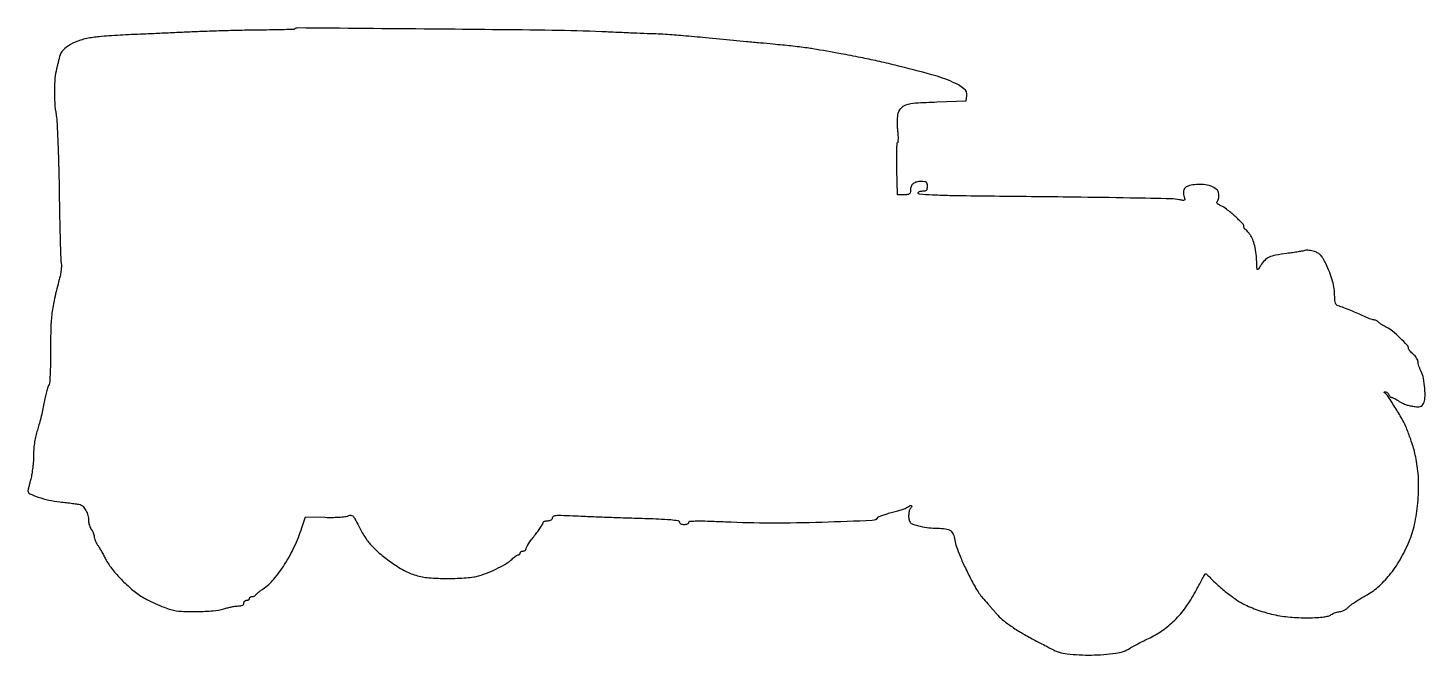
# Model space of a CAD drawing. Extents: x 0 to 738, y 0 to 331.
import ezdxf

# ---------------------------------------------------------------- set-up
doc = ezdxf.new("R2010")
doc.units = 0

msp = doc.modelspace()

# ---------------------------------------------------------------- linework, layer by layer
msp.add_lwpolyline([(140.774992, 330.441658, -0.190819), (140.425913, 330.290645, -0.000535), (135.242606, 330.134471, -0.003052), (129.364441, 329.999566, -0.001888), (122.454706, 329.909283, 0.002877), (114.278092, 329.786272, 0.001684), (104.486695, 329.549627, 0.001684), (94.691098, 329.246861, 0.002861), (86.5, 328.919145, -0.000201), (78.586385, 328.560362, -0.000141), (69.675, 328.162464, -0.000143), (61.141339, 327.786287, -0.000298), (54.5, 327.499392, 0.003791), (48.687931, 327.207636, 0.00364), (42.801711, 326.824392, 0.003604), (37.616255, 326.411258, 0.013134), (34.335612, 326.039033, 0.038367), (27.790141, 324.60321, 0.056787), (22.397513, 322.284434, 0.069808), (18.576422, 319.325407, 0.135339), (16.727175, 315.967824, -0.001431), (16.431554, 314.745258, -0.000551), (16.014494, 313.049923, -0.000546), (15.558139, 311.212252, -0.000673), (15.128495, 309.5, 0.038896), (14.280554, 304.543644, 0.020488), (13.963716, 298.301981, 0.019574), (14.162149, 291.553158, 0.021016), (14.889647, 285, -0.025404), (15.366432, 280.332195, -0.002876), (15.84707, 269.715625, -0.003477), (16.258717, 257.06806, -0.00282), (16.529331, 243.5, 0.001427), (16.756239, 230.276013, 0.00212), (17.037132, 218.695964, 0.000922), (17.33732, 208.803531, 0.043161), (17.575107, 206.805408, -0.062787), (17.687937, 205.385702, -0.018314), (17.506463, 203.197014, -0.018093), (17.118969, 200.725708, -0.018456), (16.555793, 198.305408, 0.010535), (14.043417, 188.233669, 0.025042), (12.712556, 180.631938, 0.023411), (12.100368, 172.637673, 0.008184), (11.94755, 161.103545, -0.004524), (11.90341, 153.659097, -0.009844), (11.705413, 147.9496, -0.006962), (11.406814, 143.582977, -0.153828), (10.930866, 142.416699, 0.099863), (10.439662, 141.503845, 0.009587), (9.749981, 139.063371, 0.011904), (9.046401, 136.09112, 0.009125), (8.414691, 132.813153, -0.009632), (7.716425, 129.20949, -0.007126), (6.810974, 125.251757, -0.007207), (5.848228, 121.536802, -0.016042), (4.984723, 118.746018, 0.025383), (4.144869, 115.84062, 0.019565), (3.516768, 112.601214, 0.018867), (3.1233, 109.184794, 0.018827), (2.988131, 105.746018, -0.0168), (2.876177, 102.569996, -0.011849), (2.546097, 99.012893, -0.011976), (2.067736, 95.622722, -0.024531), (1.5, 93, 0.002895), (0.933603, 90.83994, 0.004042), (0.453903, 88.901283, 0.002475), (0.071887, 87.266298, 0.052127), (0.011869, 86.770324, 0.296415), (0.969743, 85.242711, 0.025547), (5.449439, 83.4362, 0.029796), (11.040111, 81.872902, 0.028087), (16.888237, 80.947555, -0.004074), (20.332144, 80.570963, -0.004925), (23.557893, 80.15935, -0.004209), (26.264502, 79.763611, -0.033287), (27.500333, 79.48706, -0.136017), (29.158735, 78.454072, -0.06415), (30.626506, 76.377196, -0.058654), (31.651649, 73.73355, -0.063272), (32, 70.991765, 0.046798), (32.107029, 69.85074, 0.03127), (32.431283, 68.578595, 0.031484), (32.905526, 67.373929, 0.052441), (33.468197, 66.44113, -0.038266), (34.032628, 65.5626, -0.029362), (34.514453, 64.528053, -0.030084), (34.851473, 63.500766, -0.059978), (34.968197, 62.65437, 0.067075), (35.104123, 61.762116, 0.025499), (35.520203, 60.571173, 0.024704), (36.110358, 59.30613, 0.027681), (36.802706, 58.15437, -0.013693), (37.662008, 56.811399, -0.005199), (38.789602, 54.893182, -0.005144), (39.972814, 52.781552, -0.006267), (41.035145, 50.779866, 0.045715), (44.133606, 45.911086, 0.025721), (48.701931, 40.591293, 0.024906), (54.071495, 35.487612, 0.029543), (59.63673, 31.246822, 0.030848), (62.714322, 29.441947, 0.011451), (67.245436, 27.276455, 0.011563), (71.916467, 25.302679, 0.027325), (75.5, 24.107016, 0.053744), (81.03566, 23.213568, 0.016777), (89.457913, 23.052829, 0.016798), (97.876476, 23.457745, 0.053271), (103.408931, 24.510824, -0.013983), (105.496717, 25.080938, -0.012193), (107.710427, 25.562555, -0.012352), (109.733903, 25.899774, -0.035123), (111.158931, 26, 0.037135), (112.392001, 26.091706, 0.084526), (113.276488, 26.381993, 0.12464), (113.805597, 26.859109, 0.148329), (114, 27.5, -0.099038), (114.114514, 28.072457, -0.097945), (114.440625, 28.559375, -0.097945), (114.927543, 28.885486, -0.099038), (115.5, 29, 0.064853), (116.073457, 29.074694, 0.082425), (116.559375, 29.29375, 0.098894), (116.884432, 29.618646, 0.148195), (117, 30, -0.140362), (117.109202, 30.381338, -0.099913), (117.416146, 30.70625, -0.085122), (117.8752, 30.925077, -0.068857), (118.416667, 31, 0.048968), (118.983289, 31.055626, 0.052342), (119.515104, 31.220313, 0.058488), (119.936478, 31.462547, 0.12921), (120.166667, 31.75, -0.107656), (120.469724, 32.163293, -0.009335), (121.469748, 33.014063, -0.011944), (122.718233, 33.987771, -0.008993), (124.134605, 35, 0.065784), (129.868127, 40.171355, 0.034864), (135.561197, 47.884733, 0.032341), (140.663113, 57.191216, 0.030593), (144.629829, 67.24959), (146.5, 72.999179), (157, 72.78192, 0.008916), (161.365945, 72.769449, 0.013999), (165.114518, 72.930629, 0.013148), (168.086484, 73.220599, 0.099765), (169.415066, 73.664458, -0.144276), (170.582001, 73.943509, -0.192613), (171.561434, 73.491451, -0.066314), (172.657661, 71.973262, -0.007201), (174.650295, 68.132128, 0.026617), (177.83601, 62.533982, 0.0398), (181.24114, 58.056088, 0.036497), (185.53349, 53.909453, 0.018312), (191.5, 49.292634, 0.028575), (198.616572, 44.783176, 0.055725), (204.807432, 42.192453, 0.050932), (211.776845, 40.901025, 0.020292), (221.5, 40.503453, 0.008865), (226.713473, 40.594395, 0.011737), (231.452449, 40.872631, 0.012689), (235.403525, 41.298994, 0.040252), (238, 41.861462, 0.023727), (243.045983, 43.653434, 0.0191), (248.286869, 46.037231, 0.018966), (252.868986, 48.558329, 0.061194), (255.603868, 50.694777, -0.020823), (256.563107, 51.577283, -0.02488), (257.539034, 52.322841, -0.024808), (258.408652, 52.859619, -0.126521), (258.954545, 53, 0.094588), (259.353602, 53.076174, 0.096788), (259.692898, 53.29375, 0.09892), (259.920022, 53.618426, 0.103674), (260, 54, -0.148195), (260.115568, 54.381354, -0.098894), (260.440625, 54.70625, -0.082425), (260.926543, 54.925306, -0.064853), (261.5, 55, 0.077671), (262.07303, 55.089555, 0.090165), (262.559375, 55.348906, 0.100779), (262.884506, 55.734782, 0.125475), (263, 56.187765, -0.135526), (263.199538, 56.910407, -0.009514), (264.321875, 58.70916, -0.012915), (265.776254, 60.822743, -0.009349), (267.5, 63.103311, 0.008545), (269.223871, 65.376439, 0.011994), (270.678125, 67.467115, 0.00836), (271.810973, 69.246023, 0.138459), (272, 69.915546, -0.213575), (272.185642, 70.330329, -0.080135), (272.734375, 70.681442, -0.060965), (273.542836, 70.920503, -0.041456), (274.5, 71, 0.046472), (275.572782, 71.099924, 0.095135), (276.35577, 71.408537, 0.127101), (276.828319, 71.912945, 0.125643), (277, 72.585367, -0.279395), (277.491111, 73.395644, -0.096642), (278.857806, 73.800985, -0.032863), (281.627623, 73.883917, -0.003933), (287.75, 73.616588, 0.002788), (293.380262, 73.357827, 0.000819), (302.025, 73.023002, 0.000822), (311.751611, 72.67825, 0.000883), (321.25, 72.374032, -0.002311), (332.99451, 71.964294, -0.012389), (339.386318, 71.552911, -0.013879), (343.356228, 71.087087, -0.372479), (344, 70.342812, 0.173498), (344.187623, 69.818381, 0.097997), (344.715441, 69.384281, 0.074505), (345.519357, 69.096131, 0.048897), (346.5, 69, 0.044366), (347.456993, 69.085082, 0.064193), (348.265625, 69.340153, 0.084036), (348.812458, 69.715422, 0.203146), (349, 70.157967, -0.396631), (349.541383, 70.73308, -0.011343), (353.218463, 70.871831, -0.012205), (358.824206, 70.819265, -0.002827), (368.25, 70.447337, 0.011055), (392.364671, 69.893021, 0.007912), (419.340663, 70.296352, 0.002276), (445.824571, 71.232321, 0.229856), (449, 72.93317, -0.150154), (449.451842, 73.273484, -0.006061), (451.409375, 73.955652, -0.010159), (453.781641, 74.69698, -0.006973), (456.5, 75.445265, 0.007657), (459.250352, 76.206405, 0.010201), (461.722813, 76.986698, 0.007731), (463.753945, 77.708764, 0.095863), (464.45, 78.133767, -0.066949), (465.48573, 78.850912, -0.166609), (466.38607, 78.979374, -0.4425), (466.646476, 78.553816, -0.125995), (466.2, 77.8, 0.131607), (465.40361, 76.420896, 0.051875), (465.055139, 74.238273, 0.051567), (465.16486, 71.972059, 0.104092), (465.789917, 70.305681, 0.174174), (467.27077, 69.157301, 0.023145), (471.150695, 68.090002, 0.026346), (475.749363, 67.303063, 0.027939), (480.315741, 67.024446, -0.030934), (484.584085, 66.738364, -0.118687), (487.053232, 65.794732, -0.147247), (488.528368, 63.959679, -0.057153), (489.408393, 60.786326, 0.044312), (490.313611, 57.164288, 0.016177), (492.205855, 52.224495, 0.013286), (494.982675, 46.084776, 0.006954), (498.746234, 38.587136, 0.010919), (500.562191, 35.270647, 0.023249), (502.138059, 32.808223, 0.021391), (504.017012, 30.379975, 0.007921), (506.859446, 27.120575, -0.00239), (507.92444, 25.926281, -0.001425), (509.181117, 24.495197, -0.001426), (510.425113, 23.062154, -0.002469), (511.44974, 21.863074, 0.046185), (514.499495, 18.86818, 0.019274), (519.108536, 15.39717, 0.017582), (524.732981, 11.778016, 0.014259), (531, 8.28817, -0.00044), (534.018114, 6.715154, -0.000512), (536.884375, 5.214342, -0.000453), (539.307275, 3.939715, -0.00308), (540.5, 3.301451, 0.097351), (548.690435, 0.737082, 0.030358), (561.615591, 0.107953, 0.029877), (574.424328, 1.029183, 0.110112), (582, 3.802041, -0.018866), (583.44615, 4.654209, -0.003691), (586.115625, 6.069108, -0.003914), (589.253881, 7.671817, -0.003617), (592.5, 9.268432, 0.044384), (599.809175, 13.635711, 0.043222), (606.303323, 19.259337, 0.041042), (612.016648, 26.200314, 0.032955), (616.998082, 34.496269, -0.004641), (618.712496, 37.756191, -0.007439), (620.242347, 40.502029, -0.00247), (621.598055, 42.825778, -0.265412), (621.903146, 43, -0.169656), (622.208161, 42.893437, -0.013329), (622.876557, 42.331731, -0.016943), (623.651017, 41.596495, -0.012121), (624.468163, 40.725043, 0.030325), (627.906352, 37.315893, 0.013138), (632.859823, 33.192081, 0.012908), (637.938514, 29.393663, 0.037281), (641.700432, 27.129328, 0.032208), (649.488875, 23.809767, 0.031396), (657.705348, 21.484978, 0.030271), (666.431737, 20.14432, 0.025737), (675.745378, 19.767334, 0.007893), (680.736937, 19.901111, 0.022688), (684.188265, 20.205437, 0.032495), (686.622393, 20.694514, 0.08716), (688.217884, 21.440059, -0.0398), (689.233994, 22.037403, -0.028852), (690.446455, 22.541767, -0.029358), (691.661457, 22.888283, -0.054835), (692.677052, 23, 0.083954), (693.70849, 23.174417, 0.037196), (694.979229, 23.7258, 0.035464), (696.26972, 24.525283, 0.039984), (697.3799, 25.470809, -0.037681), (698.748941, 26.647712, -0.011554), (700.982773, 28.214438, -0.011491), (703.572752, 29.858322, -0.012342), (706.175354, 31.341178, 0.056393), (712.831508, 35.952486, 0.043316), (718.964988, 42.332705, 0.039001), (724.48658, 50.383811, 0.02921), (729.308294, 60, 0.049884), (732.169082, 69.033576, 0.028763), (733.869693, 80.324321, 0.028431), (734.280777, 92.018119, 0.040783), (733.212806, 102.327217, 0.00929), (732.315859, 106.677625, 0.017855), (731.4088, 110.120415, 0.014104), (730.124606, 113.975883, 0.003826), (727.875075, 120, 0.038884), (726.041674, 123.866586, 0.008512), (722.269107, 130.195738, 0.005464), (718.246325, 136.534866, 0.099699), (716.581029, 138.234687, -0.032715), (716.152407, 138.56894, -0.283259), (716.085909, 138.79096, -0.297999), (716.254012, 138.941553, -0.034844), (716.781385, 138.984687, -0.104426), (717.314247, 138.878806, -0.067653), (717.855446, 138.554877, -0.063679), (718.322597, 138.072308, -0.069002), (718.638374, 137.5, 0.053366), (718.931985, 136.92631, 0.056733), (719.335307, 136.440625, 0.063535), (719.781924, 136.109807, 0.128357), (720.202618, 136, -0.104521), (720.749828, 135.884346, -0.017149), (721.72899, 135.410309, -0.018222), (722.858622, 134.76112, -0.015185), (724.010475, 133.992541, 0.045995), (725.41009, 133.178393, 0.022565), (727.318898, 132.394211, 0.022174), (729.390849, 131.752512, 0.029954), (731.314293, 131.3704, 0.015633), (733.815127, 131.106962, 0.081122), (735.193829, 131.228879, 0.133989), (736.11388, 131.751372, 0.074268), (736.890107, 132.794664, 0.114343), (737.685945, 135.74235, 0.027197), (737.591899, 140.859457, 0.028743), (736.907371, 146.086135, 0.072699), (735.657936, 149.70034, -0.022141), (735.023297, 151.070702, -0.019885), (734.487019, 152.541347, -0.02035), (734.112247, 153.899653, -0.057192), (734, 154.87776, 0.097901), (733.822373, 155.77624, 0.043688), (733.265625, 156.851732, 0.041011), (732.456523, 157.922752, 0.043859), (731.5, 158.82134, -0.025754), (730.54302, 159.657318, -0.030622), (729.734375, 160.542822, -0.031936), (729.159258, 161.357012, -0.138663), (729, 161.920236, 0.191118), (728.33516, 163.59605, 0.012294), (724.567484, 167.40501, 0.018429), (720.539681, 171.005255, 0.05688), (717.487825, 173, -0.013662), (716.247012, 173.665982, -0.012022), (714.989504, 174.426562, -0.012169), (713.888278, 175.167641, -0.035251), (713.178571, 175.75, 0.04389), (712.574585, 176.228417, 0.035573), (711.853429, 176.632812, 0.036823), (711.129293, 176.910632, 0.073313), (710.523072, 177, -0.074089), (709.778653, 177.110915, -0.013471), (708.451563, 177.55476, -0.014239), (706.914206, 178.165546, -0.01249), (705.344501, 178.888545, 0.01135), (702.260814, 180.317413, 0.006767), (698.531496, 181.883955, 0.006779), (694.806633, 183.331215, 0.012689), (691.75, 184.383836, -0.123865), (690.926197, 184.892037, -0.106212), (690.383758, 185.757356, -0.066147), (690.084011, 187.122064, -0.020704), (689.994423, 189.218615, 0.034457), (689.707222, 193.303712, 0.030541), (688.859535, 197.482525, 0.027696), (687.412651, 201.899185, 0.019367), (685.320533, 206.703701, 0.020418), (683.9052, 209.355598, 0.05499), (682.62937, 211.065789, 0.070556), (681.21749, 212.205426, 0.054917), (679.421001, 213.026072, 0.027399), (677.991819, 213.412378, 0.025853), (676.50101, 213.649159, 0.026773), (675.160023, 213.719337, 0.076671), (674.240471, 213.576322, -0.032463), (673.132206, 213.302257, -0.004093), (670.698824, 212.886206, -0.004795), (667.797644, 212.443095, -0.003965), (664.698724, 212.025196, 0.014461), (658.767076, 211.09814, 0.062096), (655.366079, 210.016243, 0.091895), (653.027384, 208.363179, 0.056227), (650.950227, 205.686178, -0.00804), (649.887763, 204.005122, -0.114263), (649.377832, 203.517004, -0.499447), (649.074748, 203.641732, -0.056792), (648.953344, 204.5, 0.013807), (648.628866, 210.429119, 0.026988), (647.98631, 215.116051, 0.034117), (647.027544, 218.743268, 0.071211), (645.710213, 221.344307, 0.010126), (644.808988, 222.577152, 0.013025), (643.928938, 223.670932, 0.010862), (643.155875, 224.542966, 0.101734), (642.75, 224.833333, -0.107826), (642.462983, 225.043944, -0.062141), (642.220312, 225.399566, -0.057733), (642.055846, 225.837377, -0.061078), (642, 226.292847, 0.200996), (641.324405, 227.905569, 0.010893), (637.222893, 231.769642, 0.016989), (632.935344, 235.379815, 0.062367), (629.90041, 237.204376, -0.02643), (628.624844, 237.851627, -0.106276), (627.979609, 238.433925, -0.199238), (627.841124, 239.021302, -0.13352), (628.130874, 239.657693, 0.091557), (628.497709, 240.313323, 0.037832), (628.752095, 241.301789, 0.035811), (628.870753, 242.431305, 0.038423), (628.822258, 243.539508, 0.184345), (627.613859, 245.831793, 0.092496), (624.75845, 247.530223, 0.070355), (620.662711, 248.410266, 0.0473), (615.871076, 248.298325, 0.045729), (612.612074, 247.606142, 0.145467), (610.780726, 246.381055, 0.176945), (610.119111, 244.52276, 0.074916), (610.541076, 241.870582, -0.037604), (610.82913, 240.652194, -0.317563), (610.593424, 240.174042, -0.164263), (609.892761, 240.052179, -0.010981), (607.858463, 240.412646, 0.044003), (603.734469, 240.865565, 0.000825), (581.992425, 241.295879, 0.001555), (552.310016, 241.742017, 0.000477), (507.5, 242.233325, -0.001543), (488.141072, 242.486823, -0.008292), (477.606972, 242.832073, -0.006448), (470.767047, 243.258364, -0.392373), (470, 244.085327, -0.240553), (470.179141, 244.436134, -0.069055), (470.734375, 244.731315, -0.052957), (471.542459, 244.93329, -0.034792), (472.5, 245, 0.045527), (473.768514, 245.115743, 0.152009), (474.5, 245.5, 0.152009), (474.884257, 246.231486, 0.045527), (475, 247.5, 0.04944), (474.866304, 248.848791, 0.183226), (474.42, 249.560606, 0.138598), (473.52418, 249.911045, 0.024368), (471.7, 250, 0.055847), (469.16629, 249.716115, 0.117127), (467.397404, 248.847755, 0.134957), (466.361053, 247.374283, 0.086381), (466, 245.3, -0.062002), (465.849048, 244.087368, -0.18573), (465.375447, 243.416866, -0.125359), (464.432816, 243.084337, -0.022434), (462.554116, 243), (459.108231, 243), (458.804116, 256.597797, -0.00524), (458.741787, 261.843543, -0.008306), (458.810139, 266.337029, -0.00315), (458.955761, 270.155034, -0.2487), (459.251677, 270.65785, 0.237384), (459.518241, 271.08942, 0.016528), (459.597724, 272.556898, 0.020637), (459.560696, 274.388771, 0.01388), (459.374161, 276.473565, -0.016126), (459.179216, 278.768421, -0.013083), (459.114188, 281.237353, -0.01329), (459.17443, 283.517922, -0.033127), (459.372695, 285.173096, -0.116768), (460.855736, 288.512598, -0.151331), (463.568122, 290.448998, -0.063769), (468.719275, 291.451701, -0.00816), (480, 292), (495.5, 292.5), (495.811148, 295.195345, 0.260761), (494.234052, 298.975701, 0.065384), (488.271176, 302.50819, 0.033722), (477.304452, 306.348349, 0.007434), (458, 311.370949, 0.004953), (448.609819, 313.56723, 0.005879), (439.698624, 315.448872, 0.004649), (429.210354, 317.433832, 0.001752), (414.5, 320.023243, 0.00881), (411.509832, 320.484705, 0.00335), (407.325, 321.02671, 0.003316), (402.768276, 321.55521, 0.004053), (398.5, 321.9866, -0.000433), (393.558288, 322.44993, -0.000169), (386.7375, 323.097724, -0.000168), (379.358341, 323.803565, -0.000209), (372.5, 324.464795, 0.001248), (357.885005, 325.843194, 0.002258), (345.912135, 326.887754, 0.002387), (336.591982, 327.613716, 0.012776), (331.5, 327.855317, -0.004616), (328.860312, 327.93742, -0.000325), (321.478125, 328.240075, -0.00046), (312.675538, 328.614801, -0.000346), (303, 329.042315, 0.008249), (276.835367, 329.784328, 0.000807), (213.666304, 330.431213, 0.000051), (142.236977, 331.040034, 0.201102)], format="xyb", close=True)

doc.saveas('drawing.dxf')
